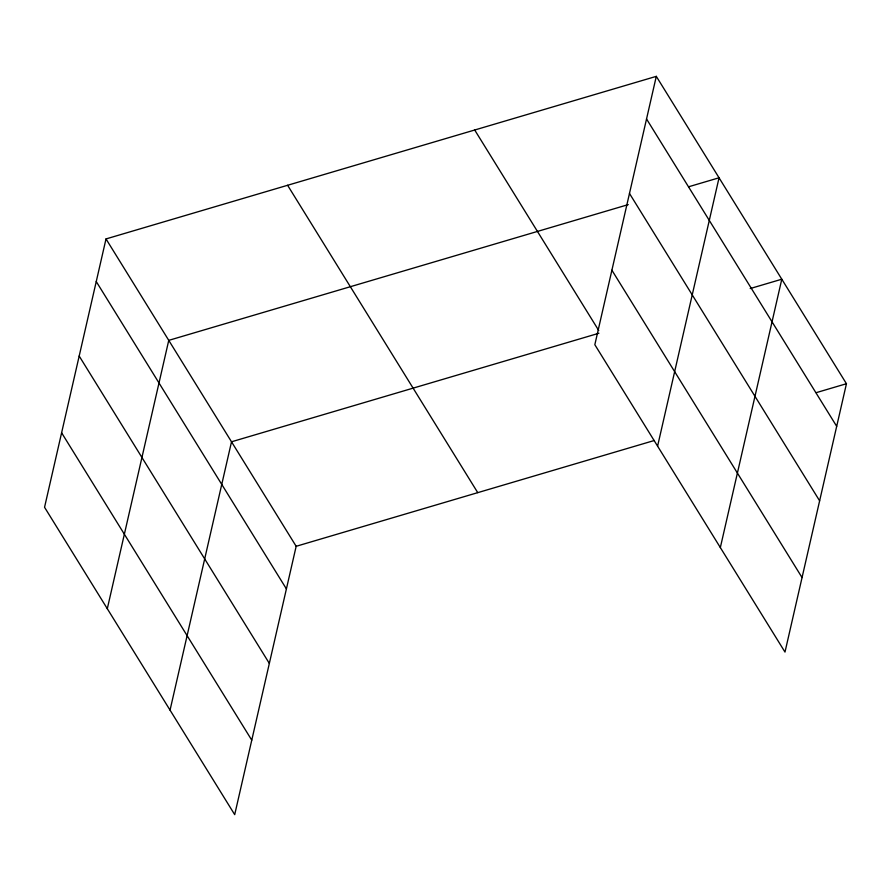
<?xml version="1.0" encoding="UTF-8"?>
<svg xmlns="http://www.w3.org/2000/svg" width="891" height="891" viewBox="0 0 891 891"><rect width="100%" height="100%" fill="white"/><g stroke="black" fill="none" stroke-linecap="round" stroke-linejoin="round"><path stroke-width="1.34" d="M106.007 238.933L44.55 507.28L234.701 814.641L296.168 546.294L106.007 238.933L656.299 76.359L846.45 383.72L784.993 652.067L594.832 344.706L656.299 76.359M107.299 608.709L168.755 340.362L628.255 204.607M170.047 710.138L231.515 441.791L598.886 333.256M657.591 446.135L719.048 177.788L688.776 186.731M720.34 547.564L781.797 279.217L750.211 288.55M296.168 546.294L654.317 440.488M816.189 392.664L846.45 383.72M646.532 118.971L836.694 426.332M629.48 193.458L819.631 500.82M611.894 270.207L802.056 577.568M474.703 130.008L598.741 330.505M287.604 185.283L477.754 492.645M96.25 281.545L286.401 588.906M79.188 356.044L269.338 663.405M61.613 432.792L251.763 740.154"/></g></svg>
